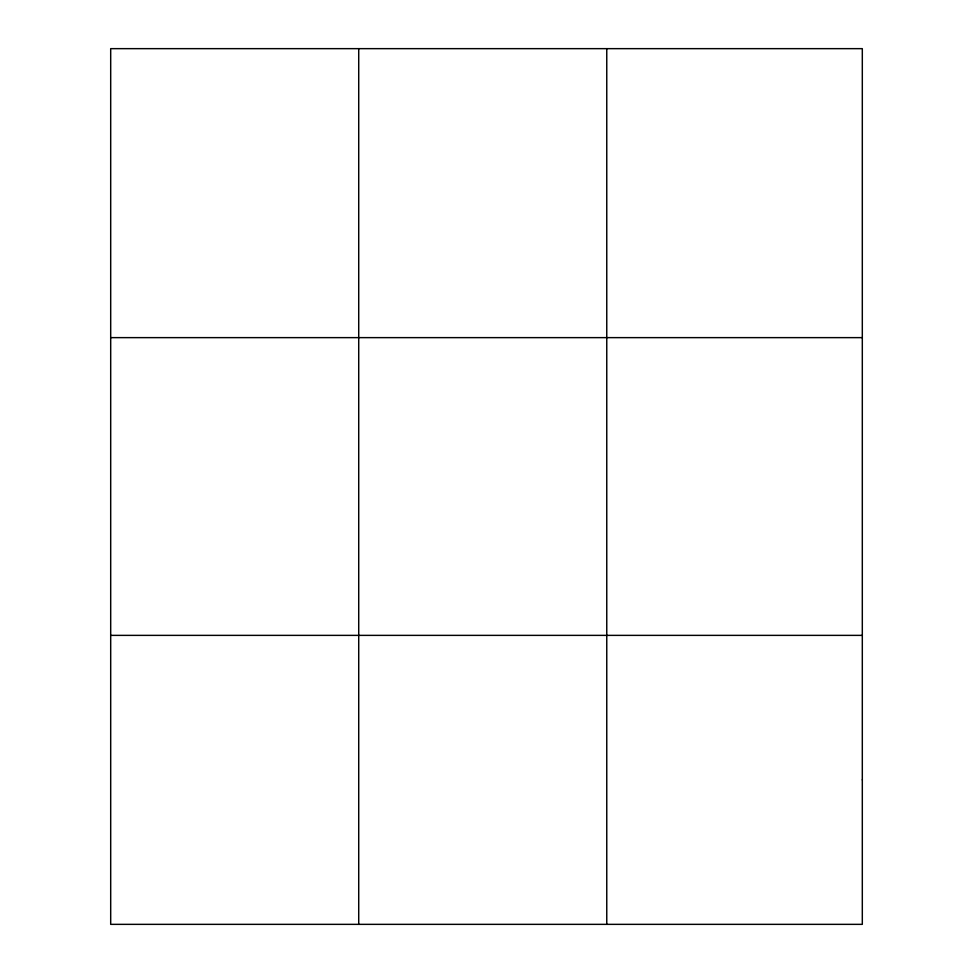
<?xml version="1.0" encoding="UTF-8"?>
<svg xmlns="http://www.w3.org/2000/svg" width="973" height="973" viewBox="0 0 973 973"><rect width="100%" height="100%" fill="white"/><g stroke="black" fill="none" stroke-linecap="round" stroke-linejoin="round"><path stroke-width="1.46" d="M358.721 48.65L358.721 924.35M606.763 48.65L606.763 924.35M110.691 337.631L862.309 337.631M110.691 635.369L862.309 635.369M862.309 779.86L862.309 924.35L110.691 924.35L110.691 48.65L862.309 48.65L862.309 779.86"/></g></svg>
